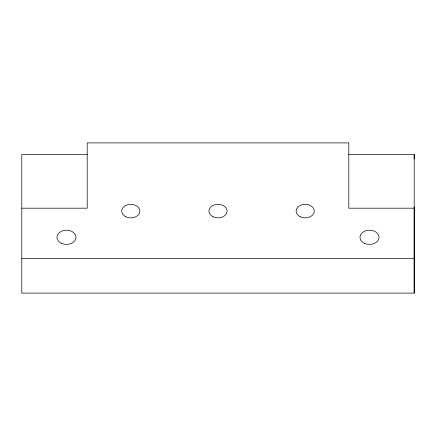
<?xml version="1.0" encoding="UTF-8"?>
<svg xmlns="http://www.w3.org/2000/svg" width="436" height="436" viewBox="0 0 436 436"><rect width="100%" height="100%" fill="white"/><g stroke="black" fill="none" stroke-linecap="round" stroke-linejoin="round"><path stroke-width="0.65" d="M87.2 154.442L21.8 154.442L21.8 293.101L414.2 293.101L414.2 154.442L348.8 154.442M21.8 208.19L87.2 208.19L87.2 142.899L348.8 142.899L348.8 208.19L414.2 208.19M21.8 258.63L414.2 258.63M414.2 154.442L414.2 158.917M414.2 206.789L414.2 293.101M300.11 216.703A9.08 6.769 0 0 0 314.258 211.58A9.08 6.769 0 0 0 301.232 205.007A9.08 6.769 0 0 0 300.11 216.703M125.71 216.703A9.08 6.769 0 0 0 139.858 211.58A9.08 6.769 0 0 0 126.832 205.007A9.08 6.769 0 0 0 125.71 216.703M212.91 216.703A9.08 6.769 0 0 0 227.058 211.58A9.08 6.769 0 0 0 214.032 205.007A9.08 6.769 0 0 0 212.91 216.703M61.71 243.452A9.538 7.112 0 0 0 76.017 237.293A9.538 7.112 0 0 0 61.71 231.135A9.538 7.112 0 0 0 61.71 243.452M364.752 243.452A9.538 7.112 0 0 0 379.058 237.293A9.538 7.112 0 0 0 364.752 231.135A9.538 7.112 0 0 0 364.752 243.452"/></g></svg>
